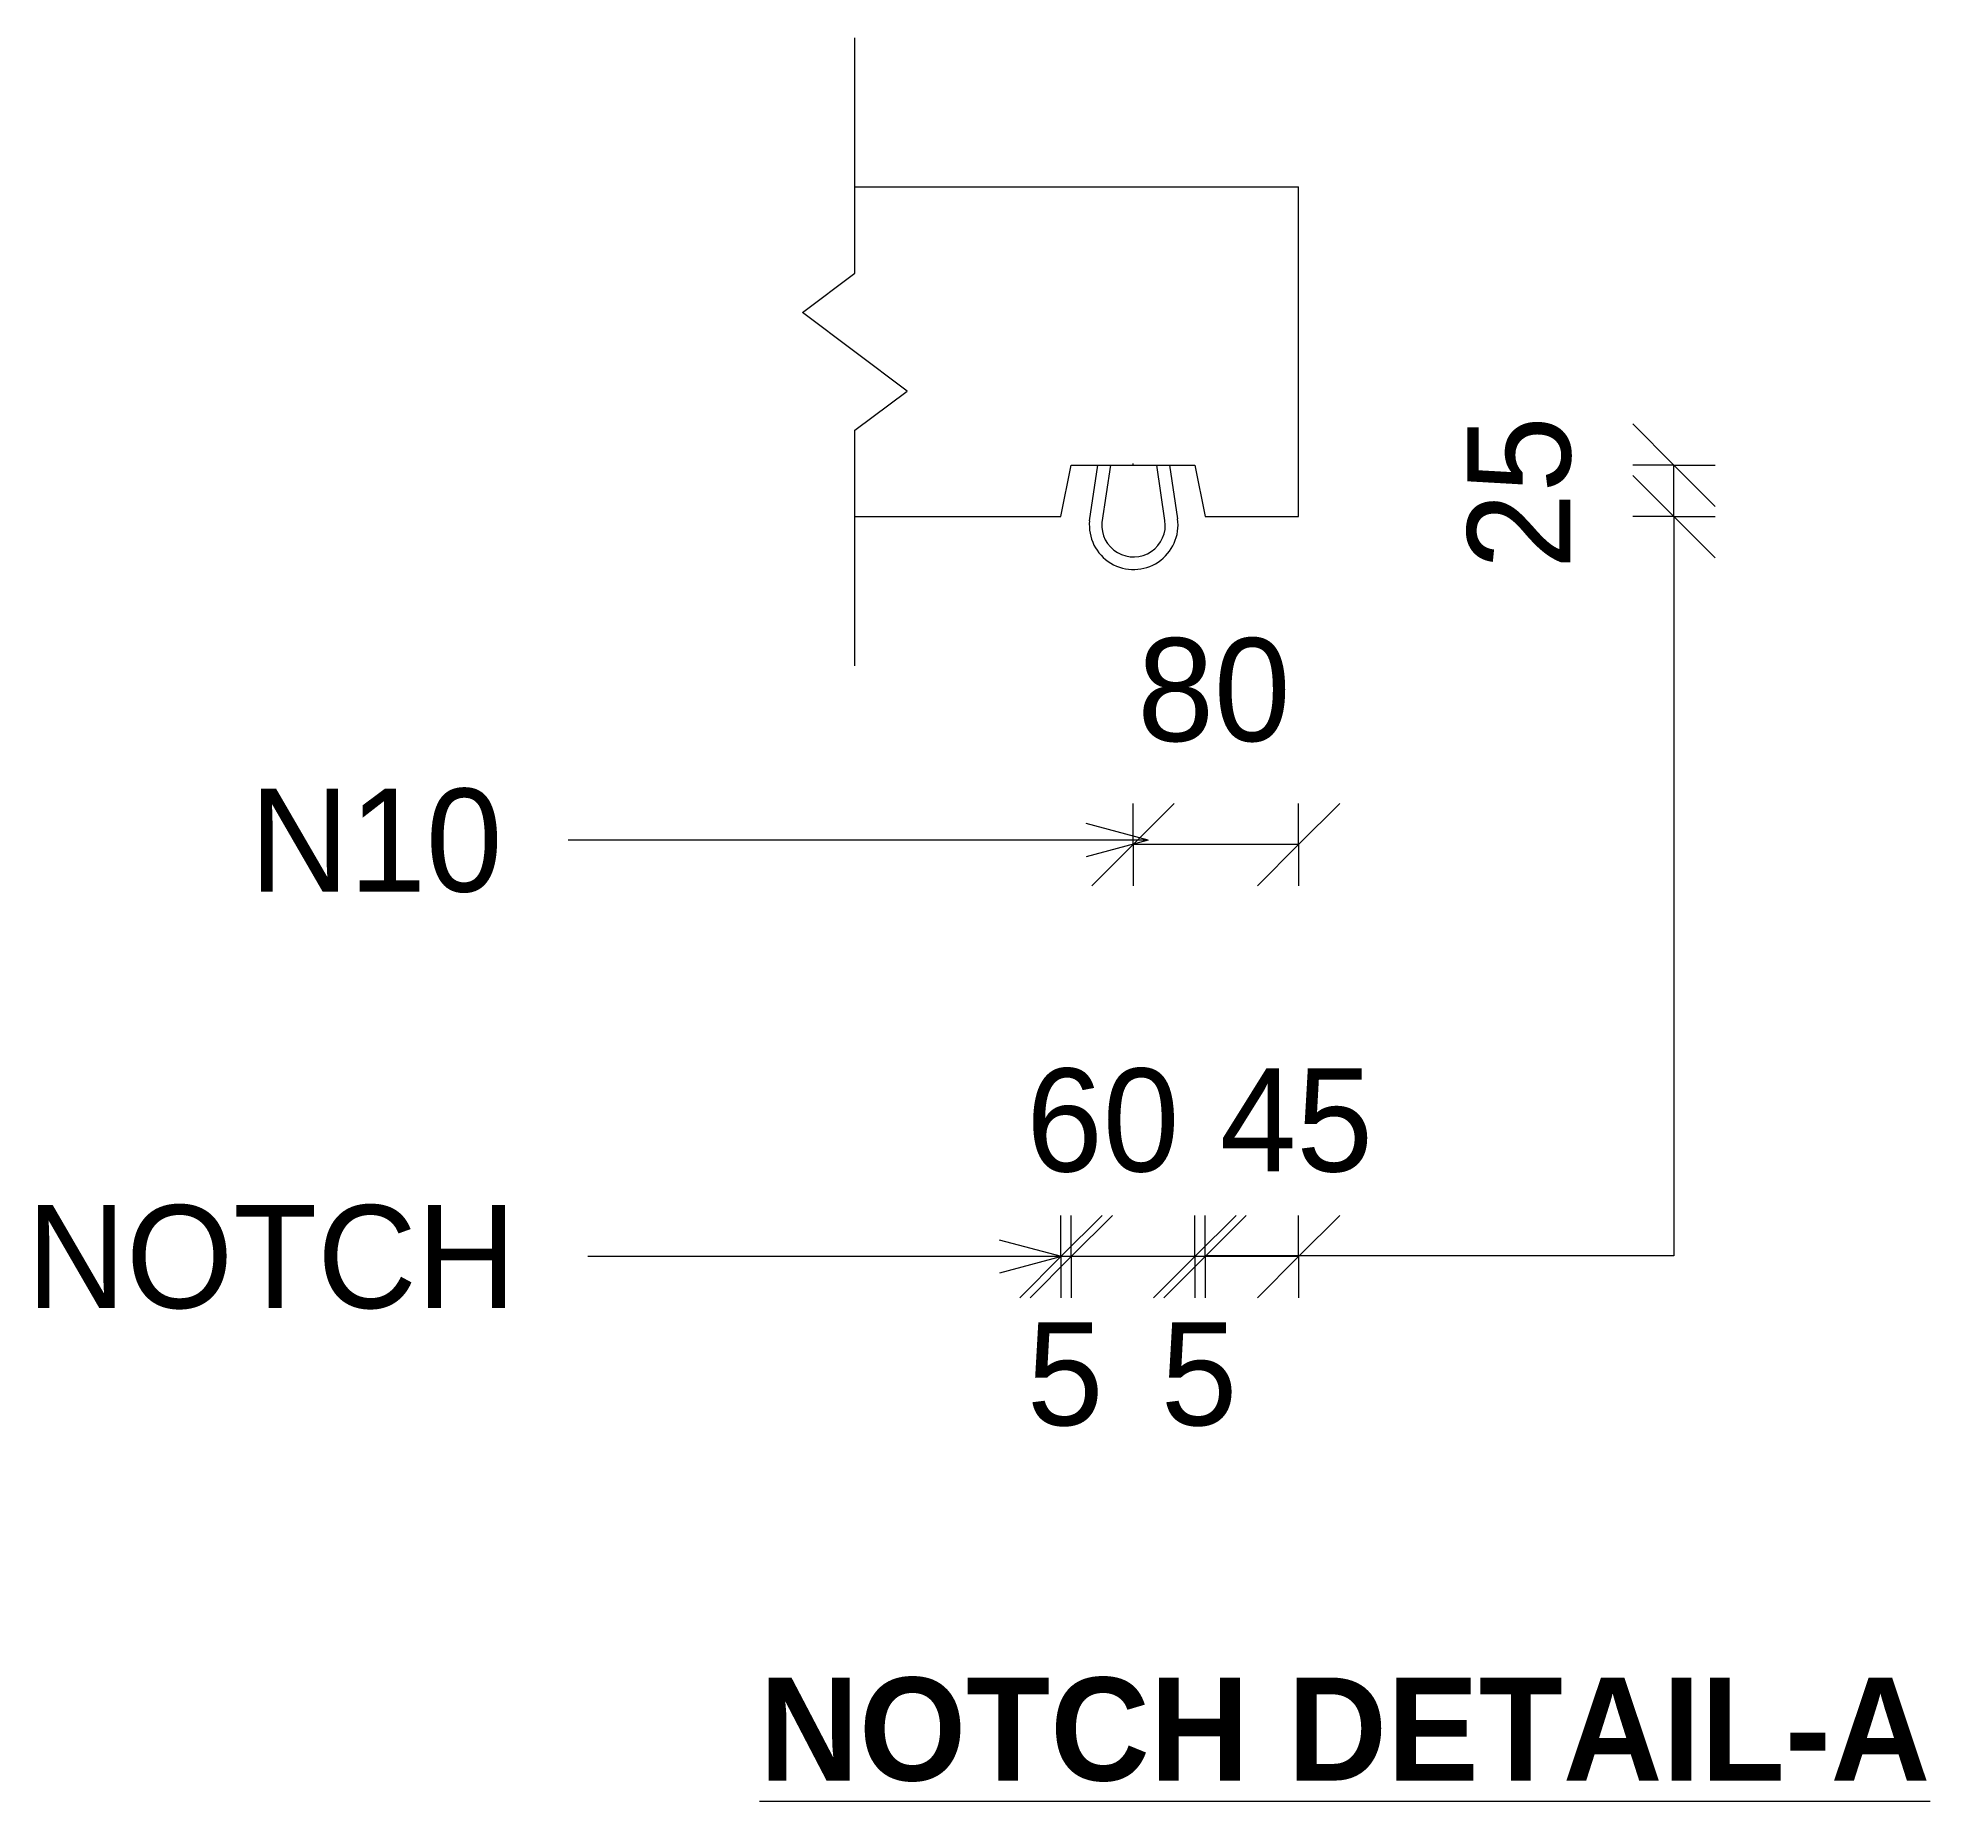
# Model space of a CAD drawing. Header units: millimetres. Extents: x 76163 to 106717, y 1600 to 80057.
# Drawn here: x 105799 to 106717, y 1600 to 2456 of the extents above.
import ezdxf

# ---------------------------------------------------------------- set-up
doc = ezdxf.new("R2010")
doc.units = ezdxf.units.MM
for name, color, linetype, lineweight in [('A-ANNO-DIMS', 211, 'Continuous', 9), ('A-ANNO-DIMS-20', 211, 'Continuous', 9), ('A-DETL-MBND', 5, 'Continuous', 18), ('A-DETL-THIN', 151, 'Continuous', 18), ('G-ANNO-TEXT', 231, 'Continuous', 9)]:
    doc.layers.add(name, color=color, linetype=linetype, lineweight=lineweight)
doc.styles.add('Nirmala UI Semilight_1', font='NirmalaS.ttf', dxfattribs={"height": 50})
doc.styles.add('Nirmala UI Semilight_B', font='', dxfattribs={"height": 50})
doc.styles.get('Nirmala UI Semilight_B').set_extended_font_data('Nirmala UI Semilight', bold=True)
doc.dimstyles.new('Arrow_Filled_-_2_5mm_Arial_4', dxfattribs={"dimscale": 304.8, "dimtxt": 52.368197, "dimasz": 0.131234, "dimexe": 0.065617, "dimexo": 0.0625, "dimgap": 0.114829, "dimtad": 1, "dimdec": 4, "dimzin": 0, "dimdsep": 46, "dimtxsty": 'Nirmala UI Semilight_1', "dimblk1": 'OBLIQUE', "dimblk2": 'OBLIQUE', "dimsah": 1, "dimcen": 0.09, "dimazin": 0, "dimtfac": 1, "dimtdec": 4, "dimtix": 1, "dimtmove": 2, "dimatfit": 3, "dimfxl": 0.065617, "dimfxlon": 1, "dimtvp": 1, "dimtolj": 1, "dimtzin": 0, "dimarcsym": 2})
doc.dimstyles.new('Arrow_Filled_-_2_5mm_Arial_4_1', dxfattribs={"dimscale": 304.8, "dimtxt": 52.368197, "dimasz": 0.131234, "dimexe": 0.065617, "dimexo": 0.0625, "dimgap": 0.114829, "dimtad": 1, "dimdec": 4, "dimzin": 0, "dimdsep": 46, "dimtxsty": 'Nirmala UI Semilight_1', "dimblk1": 'OBLIQUE', "dimblk2": 'OBLIQUE', "dimsah": 1, "dimcen": 0.09, "dimazin": 0, "dimtfac": 1, "dimtdec": 4, "dimtix": 1, "dimtmove": 0, "dimatfit": 3, "dimfxl": 0.065617, "dimfxlon": 1, "dimtvp": 1, "dimtolj": 1, "dimtzin": 0, "dimarcsym": 2})

# ---------------------------------------------------------------- blocks, each defined once
blk = doc.blocks.new('DIMBLOCK76-NOTCH DETAIL A_CLOSED NOTCH CROSS_ Copy 1 Copy 1')
at = {"layer": 'A-ANNO-DIMS-20'}
for p, q in [((106365.17, 1864.51), (106385.17, 1884.51)), ((106365.17, 1864.51), (106365.17, 1884.51)), ((106410.54, 1864.51), (106430.54, 1884.51)), ((106410.54, 1864.51), (106410.54, 1884.51)), ((106365.17, 1864.51), (106345.17, 1844.51)), ((106410.54, 1864.51), (106365.17, 1864.51)), ((106365.17, 1864.51), (106365.17, 1844.51)), ((106410.54, 1864.51), (106390.54, 1844.51)), ((106410.54, 1864.51), (106410.54, 1844.51))]:
    blk.add_line(p, q, dxfattribs=at)
at = {"layer": 'A-ANNO-DIMS-20', "color": 0, "insert": (106372.29, 1955.85), "char_height": 50, "width": 92.5489, "attachment_point": 1, "line_spacing_factor": 1.142579, "style": 'Nirmala UI Semilight_1'}
blk.add_mtext('45', dxfattribs=at)
blk = doc.blocks.new('_Oblique')
at = {"color": 0, "linetype": 'ByBlock', "lineweight": -2}
blk.add_line((-0.5, -0.5), (0.5, 0.5), dxfattribs=at)
blk = doc.blocks.new('DIMBLOCK77-NOTCH DETAIL A_CLOSED NOTCH CROSS_ Copy 1 Copy 1')
at = {"layer": 'A-ANNO-DIMS-20'}
for p, q in [((106360.17, 1864.51), (106380.17, 1884.51)), ((106360.17, 1864.51), (106360.17, 1884.51)), ((106365.17, 1864.51), (106385.17, 1884.51)), ((106365.17, 1864.51), (106365.17, 1884.51)), ((106360.17, 1864.51), (106340.17, 1844.51)), ((106365.17, 1864.51), (106345.17, 1844.51)), ((106365.17, 1864.51), (106360.17, 1864.51)), ((106360.17, 1864.51), (106360.17, 1844.51)), ((106365.17, 1864.51), (106365.17, 1844.51))]:
    blk.add_line(p, q, dxfattribs=at)
at = {"layer": 'A-ANNO-DIMS-20', "color": 0, "insert": (106343.63, 1832.66), "char_height": 50, "width": 45.7032, "attachment_point": 1, "line_spacing_factor": 1.142579, "style": 'Nirmala UI Semilight_1'}
blk.add_mtext('5', dxfattribs=at)
blk = doc.blocks.new('DIMBLOCK78-NOTCH DETAIL A_CLOSED NOTCH CROSS_ Copy 1 Copy 1')
at = {"layer": 'A-ANNO-DIMS-20'}
for p, q in [((106300.17, 1864.51), (106320.17, 1884.51)), ((106300.17, 1864.51), (106300.17, 1884.51)), ((106360.17, 1864.51), (106380.17, 1884.51)), ((106360.17, 1864.51), (106360.17, 1884.51)), ((106300.17, 1864.51), (106280.17, 1844.51)), ((106360.17, 1864.51), (106300.17, 1864.51)), ((106300.17, 1864.51), (106300.17, 1844.51)), ((106360.17, 1864.51), (106340.17, 1844.51)), ((106360.17, 1864.51), (106360.17, 1844.51))]:
    blk.add_line(p, q, dxfattribs=at)
at = {"layer": 'A-ANNO-DIMS-20', "color": 0, "insert": (106278.3, 1955.85), "char_height": 50, "width": 91.4063, "attachment_point": 1, "line_spacing_factor": 1.142579, "style": 'Nirmala UI Semilight_1'}
blk.add_mtext('60', dxfattribs=at)
blk = doc.blocks.new('DIMBLOCK79-NOTCH DETAIL A_CLOSED NOTCH CROSS_ Copy 1 Copy 1')
at = {"layer": 'A-ANNO-DIMS-20'}
for p, q in [((106295.17, 1864.51), (106315.17, 1884.51)), ((106295.17, 1864.51), (106295.17, 1884.51)), ((106300.17, 1864.51), (106320.17, 1884.51)), ((106300.17, 1864.51), (106300.17, 1884.51)), ((106295.17, 1864.51), (106275.17, 1844.51)), ((106300.17, 1864.51), (106280.17, 1844.51)), ((106300.17, 1864.51), (106295.17, 1864.51)), ((106295.17, 1864.51), (106295.17, 1844.51)), ((106300.17, 1864.51), (106300.17, 1844.51))]:
    blk.add_line(p, q, dxfattribs=at)
at = {"layer": 'A-ANNO-DIMS-20', "color": 0, "insert": (106278.63, 1832.66), "char_height": 50, "width": 45.7032, "attachment_point": 1, "line_spacing_factor": 1.142579, "style": 'Nirmala UI Semilight_1'}
blk.add_mtext('5', dxfattribs=at)
blk = doc.blocks.new('DIMBLOCK80-NOTCH DETAIL A_CLOSED NOTCH CROSS_ Copy 1 Copy 1')
at = {"layer": 'A-ANNO-DIMS-20'}
for p, q in [((106592.74, 2248.71), (106572.74, 2268.71)), ((106592.74, 2248.71), (106572.74, 2248.71)), ((106592.74, 2223.71), (106572.74, 2243.71)), ((106592.74, 2223.71), (106592.74, 2248.71)), ((106592.74, 2248.71), (106612.74, 2228.71)), ((106592.74, 2248.71), (106612.74, 2248.71)), ((106592.74, 2223.71), (106572.74, 2223.71)), ((106592.74, 2223.71), (106612.74, 2203.71)), ((106592.74, 2223.71), (106612.74, 2223.71))]:
    blk.add_line(p, q, dxfattribs=at)
at = {"layer": 'A-ANNO-DIMS-20', "color": 0, "insert": (106492.5, 2198.13), "char_height": 50, "width": 91.4063, "attachment_point": 1, "rotation": 90, "line_spacing_factor": 1.142579, "style": 'Nirmala UI Semilight_1'}
blk.add_mtext('25', dxfattribs=at)
blk = doc.blocks.new('DIMBLOCK81-NOTCH DETAIL A_CLOSED NOTCH CROSS_ Copy 1 Copy 1')
at = {"layer": 'A-ANNO-DIMS-20'}
for p, q in [((106330.17, 2064.51), (106350.17, 2084.51)), ((106330.17, 2064.51), (106330.17, 2084.51)), ((106410.54, 2064.51), (106430.54, 2084.51)), ((106410.54, 2064.51), (106410.54, 2084.51)), ((106330.17, 2064.51), (106310.17, 2044.51)), ((106410.54, 2064.51), (106330.17, 2064.51)), ((106330.17, 2064.51), (106330.17, 2044.51)), ((106410.54, 2064.51), (106390.54, 2044.51)), ((106410.54, 2064.51), (106410.54, 2044.51))]:
    blk.add_line(p, q, dxfattribs=at)
at = {"layer": 'A-ANNO-DIMS-20', "color": 0, "insert": (106332.27, 2164.75), "char_height": 50, "width": 91.4063, "attachment_point": 1, "line_spacing_factor": 1.142579, "style": 'Nirmala UI Semilight_1'}
blk.add_mtext('80', dxfattribs=at)

msp = doc.modelspace()

# ---------------------------------------------------------------- linework, layer by layer
at = {"layer": 'A-DETL-MBND'}
msp.add_line((106410.54116, 2223.71118), (106410.54116, 2383.8605), dxfattribs=at)
at = {"layer": 'A-DETL-THIN'}
for p, q in [((106195.17133, 2341.81118), (106195.17133, 2456.11118)), ((106195.17133, 2383.8605), (106410.54116, 2383.8605)), ((106169.77133, 2322.76118), (106195.17133, 2341.81118)), ((106220.57133, 2284.66118), (106169.77133, 2322.76118)), ((106195.17133, 2265.61118), (106220.57133, 2284.66118)), ((106195.17133, 2151.31118), (106195.17133, 2265.61118)), ((106295.17133, 2223.71118), (106300.17133, 2248.71118)), ((106300.17133, 2248.71118), (106360.17133, 2248.71118)), ((106309.04637, 2221.73937), (106313.04606, 2248.71118)), ((106319.15194, 2248.71118), (106315.02087, 2220.8534)), ((106330.17133, 2248.71118), (106330.17133, 2249.51328)), ((106345.67197, 2221.82291), (106341.71444, 2248.71118)), ((106347.94665, 2248.71118), (106351.77203, 2222.72074)), ((106360.17133, 2248.71118), (106365.17133, 2223.71118)), ((106195.17133, 2223.71118), (106295.17133, 2223.71118)), ((106365.17133, 2223.71118), (106410.54116, 2223.71118)), ((106592.73919, 2223.71118), (106592.73919, 1864.96118)), ((106592.73919, 1864.96118), (106365.17133, 1864.96118))]:
    msp.add_line(p, q, dxfattribs=at)
for centre, radius, start in [((106330.46995, 2219.58542), 21.53159, 174.25871329), ((106330.40218, 2219.57544), 15.4343, 175.25048335)]:
    msp.add_arc(centre, radius, start, 8.37290867, dxfattribs=at)
at = {"layer": 'G-ANNO-TEXT', "color": 7}
for p, q in [((106337.45574, 2066.69494), (106307.45574, 2074.73341)), ((106083.02084, 2066.69494), (106055.88318, 2066.69494)), ((106337.45574, 2066.69494), (106083.02084, 2066.69494)), ((106337.45574, 2066.69494), (106307.45574, 2058.65646)), ((106295.36763, 1864.52563), (106265.36763, 1872.56411)), ((106083.02084, 1864.52563), (106065.50919, 1864.52563)), ((106295.36763, 1864.52563), (106083.02084, 1864.52563)), ((106295.36763, 1864.52563), (106265.36763, 1856.48716))]:
    msp.add_line(p, q, dxfattribs=at)

# ---------------------------------------------------------------- texts
at = {"layer": 'G-ANNO-TEXT', "color": 7, "char_height": 50, "attachment_point": 1}
for s, insert, width, style in [('N10', (105901.42084, 2091.69494), 139.493625, 'Nirmala UI Semilight_1'), ('NOTCH', (105793.02084, 1889.52563), 282.194, 'Nirmala UI Semilight_1'), ('\\LNOTCH DETAIL-A', (106148.87907, 1660.21829), 662.193875, 'Nirmala UI Semilight_B')]:
    msp.add_mtext(s, dxfattribs=dict(at, insert=insert, width=width, style=style))

# ---------------------------------------------------------------- dimensions: what is measured, and where the dimension line sits
at = {"layer": 'A-ANNO-DIMS'}
dim = msp.add_linear_dim(base=(106592.73919, 2248.71118), p1=(106572.73919, 2223.71118), p2=(106572.73919, 2248.71118), angle=90, dimstyle='Arrow_Filled_-_2_5mm_Arial_4_1', override={"dimpost": '<>', "dimfxl": 25}, dxfattribs=at)
dim.commit()
dim.dimension.update_dxf_attribs({"geometry": 'DIMBLOCK80-NOTCH DETAIL A_CLOSED NOTCH CROSS_ Copy 1 Copy 1', "text_midpoint": (106531.90237, 2236.21118)})
dim = msp.add_linear_dim(base=(106330.17133, 2064.51263), p1=(106410.54116, 2084.51263), p2=(106330.17133, 2084.51263), dimstyle='Arrow_Filled_-_2_5mm_Arial_4_1', override={"dimpost": '<>', "dimfxl": 80.369836}, dxfattribs=at)
dim.commit()
dim.dimension.update_dxf_attribs({"geometry": 'DIMBLOCK81-NOTCH DETAIL A_CLOSED NOTCH CROSS_ Copy 1 Copy 1', "text_midpoint": (106370.35624, 2125.34945)})
for base, p1, p2, override, picture, middle in [((106300.17133, 1864.51263), (106360.17133, 1884.51263), (106300.17133, 1884.51263), {"dimpost": '<>', "dimfxl": 60}, 'DIMBLOCK78-NOTCH DETAIL A_CLOSED NOTCH CROSS_ Copy 1 Copy 1', (106324.00634, 1922.51832)), ((106365.17133, 1864.51263), (106410.54116, 1884.51263), (106365.17133, 1884.51263), {"dimpost": '<>', "dimfxl": 45.369836}, 'DIMBLOCK76-NOTCH DETAIL A_CLOSED NOTCH CROSS_ Copy 1 Copy 1', (106418.56306, 1922.51832)), ((106295.17133, 1864.51263), (106300.17133, 1884.51263), (106295.17133, 1884.51263), {"dimpost": '<>', "dimfxl": 5}, 'DIMBLOCK79-NOTCH DETAIL A_CLOSED NOTCH CROSS_ Copy 1 Copy 1', (106301.47992, 1799.3243)), ((106360.17133, 1864.51263), (106365.17133, 1884.51263), (106360.17133, 1884.51263), {"dimpost": '<>', "dimfxl": 5}, 'DIMBLOCK77-NOTCH DETAIL A_CLOSED NOTCH CROSS_ Copy 1 Copy 1', (106366.47992, 1799.3243))]:
    dim = msp.add_linear_dim(base=base, p1=p1, p2=p2, dimstyle='Arrow_Filled_-_2_5mm_Arial_4', override=override, dxfattribs=at)
    dim.commit()
    dim.dimension.update_dxf_attribs({"geometry": picture, "text_midpoint": middle, "dimtype": 160})

doc.saveas('drawing.dxf')
